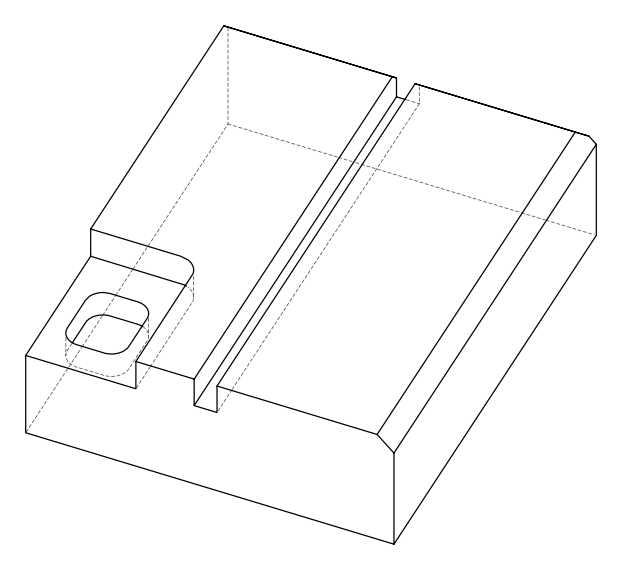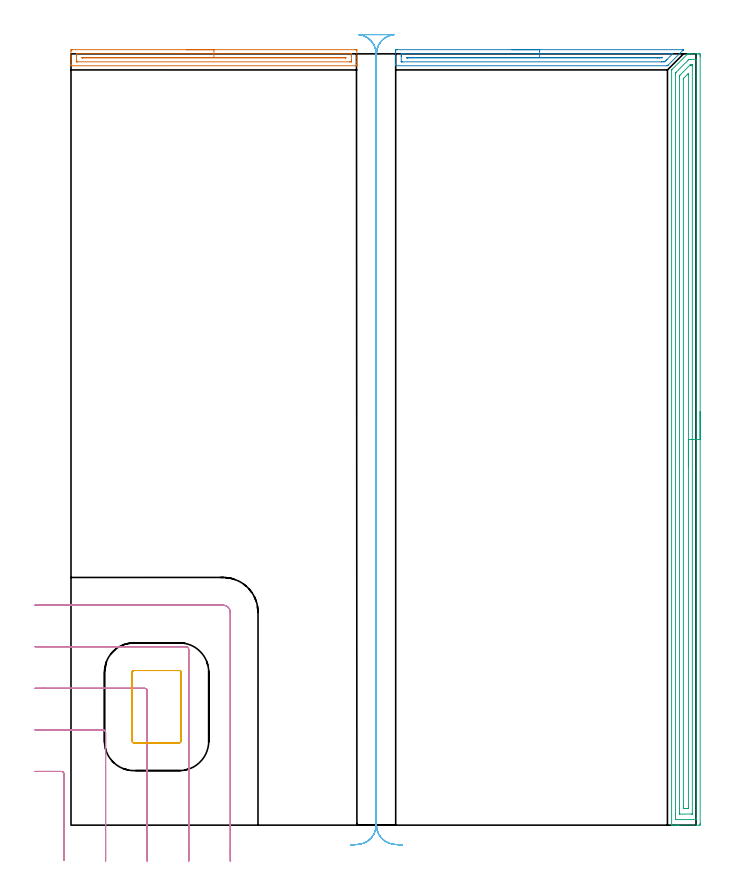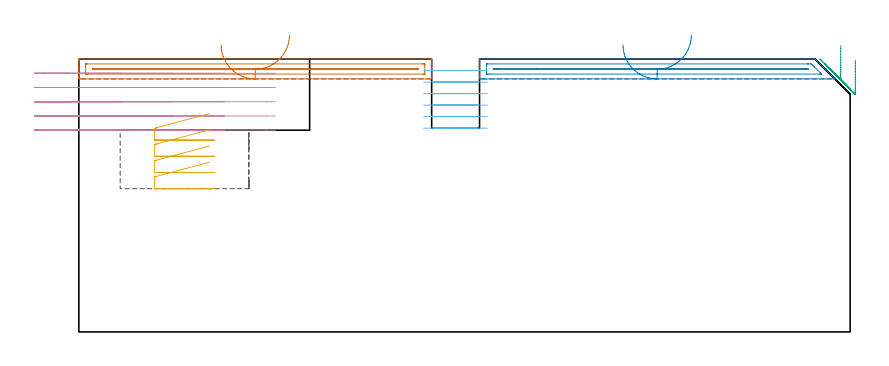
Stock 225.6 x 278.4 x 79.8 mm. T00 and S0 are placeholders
(PLAN: 6 operations, 2 tool changes, 28.7 min)
(1 AREA_MILL | FG_CHAMFER_SURFACE | UGT0205_001 | 2.62 min | 1800 mm3)
(2 AREA_MILL_1 | FG_CHAMFER_SURFACE_1 | UGT0205_001 | 2.57 min | 1871 mm3)
(3 AREA_MILL_2 | FG_CHAMFER_SURFACE_2 | UGT0205_001 | 9.09 min | 14646 mm3)
(4 MILL_CORNER_NOTCH_RECTANGULAR | CORNER_NOTCH_RECTANGULAR | UGT0201_104 | Follow Part, ap 5, ae 75% | 5.71 min | 124823 mm3)
(5 MILL_RECTANGULAR_POCKET | POCKET_RECTANGULAR_STRAIGHT | UGT0201_104 | Follow Part, ap 5, ae 75% | 1.19 min | 27996 mm3)
(6 MILL_RECTANGULAR_SLOT | SLOT_RECTANGULAR | UGT0201_131 | Follow Part, ap 3.475, ae 75% | 7.48 min | 78618 mm3)
(TOOL UGT0205_001 | Chamfer Mill 20 x 3 x 45 deg. | D20 FL50 Z2)
(TOOL UGT0201_104 | End Mill 20 mm | D20 FL22 Z2)
(TOOL UGT0201_131 | Carbide End Mill 13.9 | D13.9 FL30 Z4)
(OP 1 AREA_MILL)
G17 G21 G94 G90
T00 M6
G54
G17 G0 G90 X41.6 Y279.9 S1061 M3
G43 Z89.8 H0
Z84.
G94 G1 X41.638 Z83.128 F250.
X41.752 Z82.264
X41.941 Z81.412
X42.203 Z80.58
X42.537 Z79.774
X42.94 Z79.
X43.409 Z78.264
X43.94 Z77.572
X44.529 Z76.929
X45.172 Z76.34
X45.864 Z75.808
X46.6 Z75.34
X47.374 Z74.937
X48.18 Z74.603
X49.012 Z74.341
X49.864 Z74.152
X50.729 Z74.038
X51.6 Z74.
X102.57
X102.866 Y279.898
X103.19 Y279.894 Z74.003
X103.2 Y279.61 Z74.287
Y277. Z76.894
Y275.616 Z78.28
Y275.26 Z78.635
Y274.548 Z79.351
Y274.337 Z79.562
X103.198 Y274.217 Z79.675
X103.19 Y274.103 Z79.788
X103.017 Y274.1 Z79.8
X0.183
X0.01 Y274.103 Z79.788
X0.003 Y274.159 Z79.732
X0.001 Y274.218 Z79.674
X0. Y274.337 Z79.562
Y274.548 Z79.352
Y275.26 Z78.635
Y276.486 Z77.411
Y277. Z76.894
Y277.613 Z76.282
Y279.353 Z74.544
X0.003 Y279.61 Z74.287
X0.01 Y279.894 Z74.003
X0.334 Y279.898 Z74.
X0.63 Y279.9
X51.6
Y278.486 Z75.414
X100.782 Y278.485 Z75.415
X101.045 Y278.484 Z75.416
X101.146 Y278.481 Z75.419
X101.188 Y278.479 Z75.421
X101.191 Y278.455 Z75.445
X101.198 Y278.335 Z75.565
X101.2 Y277.87 Z76.03
Y277.463 Z76.437
Y276.13 Z77.77
X101.199 Y275.724 Z78.176
X101.196 Y275.587 Z78.313
X101.192 Y275.539 Z78.361
X101.188 Y275.52 Z78.38
X101.176 Y275.519 Z78.381
X101.098 Y275.517 Z78.383
X100.782 Y275.515 Z78.385
X100.52 Y275.514 Z78.386
X2.419 Y275.515 Z78.385
X2.156 Y275.516 Z78.384
X2.055 Y275.519 Z78.381
X2.012 Y275.521 Z78.379
X2.009 Y275.545 Z78.355
X2.003 Y275.665 Z78.235
X2.001 Y276.13 Z77.77
X2. Y276.537 Z77.363
Y277.87 Z76.03
X2.001 Y278.276 Z75.624
X2.004 Y278.413 Z75.487
X2.009 Y278.461 Z75.439
X2.012 Y278.48 Z75.42
X2.024 Y278.481 Z75.419
X2.102 Y278.483 Z75.417
X2.419 Y278.485 Z75.415
X2.68 Y278.486 Z75.414
X51.6
Y277.072 Z76.828
X98.92 Y277.071 Z76.829
X98.993 Y277.07 Z76.83
X99.066 Y277.068 Z76.832
X99.19 Y277.06 Z76.84
X99.192 Y277. Z76.9
X99.19 Y276.951 Z76.949
X99.182 Y276.935 Z76.965
X99.14 Y276.932 Z76.968
X99.066 Y276.929 Z76.971
X4.28
X4.207 Y276.93 Z76.97
X4.134 Y276.932 Z76.968
X4.01 Y276.94 Z76.96
X4.008 Y277. Z76.9
X4.01 Y277.049 Z76.851
X4.018 Y277.065 Z76.835
X4.06 Y277.068 Z76.832
X4.134 Y277.071 Z76.829
X51.6 Y277.072 Z76.828
X52.472 Z76.866
X53.337 Z76.98
X54.188 Z77.169
X55.02 Z77.432
X55.826 Z77.765
X56.6 Z78.168
X57.336 Z78.637
X58.028 Z79.168
X58.671 Z79.757
X59.261 Z80.401
X59.792 Z81.093
X60.26 Z81.828
X60.663 Z82.602
X60.997 Z83.408
X61.259 Z84.24
X61.448 Z85.092
X61.562 Z85.957
X61.6 Z86.828
G0 Z89.8
M5
M2
(OP 2 AREA_MILL_1)
G17 G21 G94 G90
T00 M6
G54
G17 G0 G90 X159.15 Y279.9 S1061 M3
G43 Z89.8 H0
Z84.
G94 G1 X159.188 Z83.128 F250.
X159.302 Z82.264
X159.491 Z81.412
X159.753 Z80.58
X160.087 Z79.774
X160.49 Z79.
X160.959 Z78.264
X161.49 Z77.572
X162.079 Z76.929
X162.722 Z76.34
X163.414 Z75.808
X164.15 Z75.34
X164.924 Z74.937
X165.73 Z74.603
X166.562 Z74.341
X167.414 Z74.152
X168.279 Z74.038
X169.15 Z74.
X220.96
X221.01 Y279.898 Z73.998
X221.069 Y279.896 Z73.996
X221.081 Y279.893 Z73.998
X221.084 Y279.891 Z73.999
X221.064 Y279.859 Z74.032
X220.978 Y279.776 Z74.12
X220.936 Y279.734 Z74.164
X215.578 Y274.378 Z79.521
X215.368 Y274.17 Z79.727
X215.295 Y274.103 Z79.789
X215.132 Y274.1 Z79.8
X117.365
X117.21 Y274.102 Z79.788
X117.203 Y274.205 Z79.687
X117.2 Y274.314 Z79.585
Y274.619 Z79.281
Y275.26 Z78.634
Y277.321 Z76.576
Y278.74 Z75.156
Y279.335 Z74.561
X117.204 Y279.61 Z74.286
X117.21 Y279.893 Z74.003
X117.516 Y279.897 Z74.001
X117.811 Y279.9 Z74.
X169.15
Y278.486 Z75.414
X216.714 Y278.485 Z75.415
X216.918
X217.183 Y278.481 Z75.419
X217.211 Y278.48 Z75.42
X217.202 Y278.463 Z75.437
X217.021 Y278.274 Z75.626
X216.918 Y278.168 Z75.732
X215.132 Y276.382 Z77.518
X214.877 Y276.13 Z77.77
X214.558 Y275.82 Z78.08
X214.239 Y275.521 Z78.379
X213.974 Y275.518 Z78.382
X213.346 Y275.515 Z78.385
X213.085 Y275.514 Z78.386
X119.597 Y275.515 Z78.385
X119.333 Y275.517 Z78.383
X119.245 Y275.52 Z78.38
X119.21 Y275.523 Z78.377
X119.208 Y275.542 Z78.358
X119.202 Y275.645 Z78.255
X119.2 Y277.387 Z76.513
Y277.87 Z76.03
X119.202 Y278.255 Z75.645
X119.207 Y278.385 Z75.515
X119.212 Y278.479 Z75.421
X119.281 Y278.48 Z75.42
X119.597 Y278.484 Z75.416
X119.858 Y278.485 Z75.415
X120.49 Y278.486 Z75.414
X169.15
Y277.072 Z76.828
X213.299 Y277.071 Z76.829
X213.346 Y277.068 Z76.832
X213.347 Y277.067 Z76.833
X213.346 Y277.05 Z76.85
X213.32 Y277.026 Z76.874
X213.289 Y277. Z76.9
X212.52 Y276.935 Z76.965
X212.453 Y276.932 Z76.968
X211.634 Y276.929 Z76.971
X211.561 Y276.928 Z76.972
X122.349
X121.455 Y276.93 Z76.97
X121.383 Y276.931 Z76.969
X121.31 Y276.935 Z76.965
X121.21 Y276.947 Z76.953
X121.207 Y277. Z76.9
Y277.044 Z76.856
X121.209 Y277.061 Z76.839
X121.237 Y277.065 Z76.835
X121.311 Y277.069 Z76.831
X121.383 Y277.071 Z76.829
X133.939 Y277.072 Z76.828
X169.15
X170.022 Z76.867
X170.887 Z76.98
X171.738 Z77.169
X172.57 Z77.432
X173.376 Z77.765
X174.15 Z78.168
X174.886 Z78.637
X175.578 Z79.168
X176.221 Z79.757
X176.811 Z80.401
X177.342 Z81.093
X177.81 Z81.828
X178.213 Z82.602
X178.547 Z83.408
X178.809 Z84.24
X178.998 Z85.092
X179.112 Z85.957
X179.15 Z86.828
G0 Z89.8
M5
M2
(OP 3 AREA_MILL_2)
G17 G21 G94 G90
T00 M6
G54
G17 G0 G90 X227.1 Y149.2 S1061 M3
G43 Z89.8 H0
Z79.5
G94 G1 Y149.162 Z78.628 F250.
Y149.048 Z77.764
Y148.859 Z76.912
Y148.597 Z76.08
Y148.263 Z75.274
Y147.86 Z74.5
Y147.392 Z73.764
Y146.86 Z73.072
Y146.271 Z72.429
Y145.628 Z71.84
Y144.936 Z71.309
Y144.2 Z70.84
Y143.426 Z70.437
Y142.62 Z70.103
Y141.788 Z69.841
Y140.937 Z69.652
Y140.072 Z69.538
Y139.2 Z69.5
Y0.627
X227.098 Y0.277 Z69.501
X227.093 Y0.01 Z69.504
X226.756 Y0. Z69.842
X219.766 Z76.829
X219.244 Z77.353
X218.892 Z77.704
X218.37 Z78.226
X218.018 Z78.577
X217.078 Z79.522
X216.938 Z79.654
X216.879 Y0.002 Z79.713
X216.803 Y0.01 Z79.788
X216.8 Y0.18 Z79.8
Y272.408
X216.803 Y272.595 Z79.789
X216.908 Y272.709 Z79.69
X222.452 Y278.253 Z74.146
X222.598 Y278.39 Z73.994
X222.738 Y278.399 Z73.855
X223.092 Y278.4 Z73.508
X223.429 Z73.17
X224.134 Z72.461
X225.361 Z71.236
X225.882 Z70.713
X226.495 Z70.1
X226.756 Y278.397 Z69.84
X227.092 Y278.39 Z69.503
X227.097 Y278.122 Z69.5
X227.1 Y277.773
Y277.421
Y139.2
X225.686 Z70.914
X225.685 Y2.415 Z70.915
X225.683 Y2.069 Z70.917
X225.681 Y2.027 Z70.919
X225.68 Y2.013 Z70.92
X225.657 Y2.01 Z70.943
X225.55 Y2.004 Z71.05
X225.414 Y2.001 Z71.186
X218.424 Y2. Z78.176
X218.264 Y2.003 Z78.336
X218.231 Y2.007 Z78.369
X218.221 Y2.01 Z78.379
X218.219 Y2.022 Z78.381
X218.216 Y2.059 Z78.384
X218.215 Y2.214 Z78.385
X218.214 Y270.621 Z78.386
X218.216 Y271.311 Z78.384
X218.22 Y271.515 Z78.38
X218.221 Y271.553 Z78.379
X218.251 Y271.589 Z78.349
X218.314 Y271.659 Z78.286
X218.411 Y271.76 Z78.189
X222.635 Y275.985 Z73.965
X222.957 Y276.295 Z73.643
X223.06 Y276.39 Z73.54
X223.261 Y276.393 Z73.339
X223.729 Y276.399 Z72.871
X225.476 Y276.4 Z71.124
X225.636 Y276.397 Z70.964
X225.669 Y276.393 Z70.931
X225.679 Y276.39 Z70.921
X225.681 Y276.379 Z70.919
X225.684 Y276.341 Z70.916
X225.685 Y276.186 Z70.915
X225.686 Y139.2 Z70.914
X224.272 Z72.328
X224.271 Y4.203 Z72.329
X224.27 Y4.065 Z72.33
X224.267 Y4.018 Z72.333
X224.264 Y4.01 Z72.336
X224.258 Y4.006 Z72.342
X224.234 Y4.003 Z72.366
X224.134 Y4.001 Z72.466
X219.766 Z76.834
X219.699 Y4.003 Z76.901
X219.647 Y4.007 Z76.953
X219.636 Y4.01 Z76.964
X219.634 Y4.025 Z76.966
X219.631 Y4.063 Z76.969
X219.629 Y4.203 Z76.971
Y4.344
Y269.867
X219.631 Y270.244 Z76.969
X219.633 Y270.432 Z76.967
X219.636 Y270.521 Z76.964
X219.721 Y270.621 Z76.879
X219.743 Y270.644 Z76.857
X219.766 Y270.666 Z76.834
X223.296 Y274.197 Z73.304
X223.469 Y274.361 Z73.131
X223.501 Y274.39 Z73.099
X223.604 Y274.394 Z72.996
X223.737 Y274.398 Z72.863
X223.936 Y274.4 Z72.664
X224.134 Y274.399 Z72.466
X224.201 Y274.397 Z72.399
X224.253 Y274.393 Z72.347
X224.264 Y274.39 Z72.336
X224.266 Y274.375 Z72.334
X224.269 Y274.337 Z72.331
X224.271 Y274.197 Z72.329
Y274.056
X224.272 Y139.2 Z72.328
X222.857 Z73.743
Y6.244
X222.856 Y6.115 Z73.744
X222.853 Y6.031 Z73.747
X222.85 Y6.012 Z73.75
X222.845 Y6.009 Z73.755
X222.819 Y6.006 Z73.781
X222.387 Y6. Z74.213
X221.505 Z75.095
X221.084 Y6.01 Z75.516
X221.049 Y6.02 Z75.551
X221.046 Y6.053 Z75.554
X221.044 Y6.1 Z75.556
X221.043 Y6.147 Z75.557
Y6.473
Y269.313
X221.044 Y269.417 Z75.556
X221.047 Y269.468 Z75.553
X221.05 Y269.489 Z75.55
X221.064 Y269.505 Z75.536
X221.276 Y269.726 Z75.324
X222.387 Y270.838 Z74.213
X222.725 Y271.169 Z73.875
X222.805 Y271.245 Z73.795
X222.851 Y271.281 Z73.749
X222.854 Y271.213 Z73.746
X222.856 Y271.162 Z73.744
X222.857 Y271.034 Z73.743
Y270.621
Y139.2
Y138.328 Z73.781
Y137.464 Z73.895
Y136.612 Z74.083
Y135.78 Z74.346
Y134.974 Z74.68
Y134.2 Z75.082
Y133.464 Z75.551
Y132.772 Z76.082
Y132.129 Z76.672
Y131.54 Z77.315
Y131.009 Z78.007
Y130.54 Z78.743
Y130.137 Z79.517
Y129.803 Z80.323
Y129.541 Z81.155
Y129.352 Z82.006
Y129.238 Z82.871
Y129.2 Z83.743
G0 Z89.8
M5
M2
(OP 4 MILL_CORNER_NOTCH_RECTANGULAR)
G17 G21 G94 G90
T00 M6
G54
G17 G0 G90 X-2.5 Y-12.682 S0 M3
G43 Z89.802 H0
Z75.641
G94 G1 Y-9.682 F250.
Y18.405 F500.
G3 X-3.495 Y19.4 R1.
G1 X-10.
X-13. F250.
G0 Z89.802
X12.5 Y-13.
Z75.641
G1 Y-10.
Y33.405 F500.
G3 X11.505 Y34.4 R1.
G1 X-10.
X-13. F250.
G0 Z89.802
X27.5 Y-13.
Z75.641
G1 Y-10.
Y48.404 F500.
G3 X26.504 Y49.4 R1.
G1 X-10.
X-13. F250.
G0 Z89.802
X42.5 Y-13.
Z75.641
G1 Y-10.
Y63.404 F500.
G3 X41.504 Y64.4 R1.
G1 X-10.
X-13. F250.
G0 Z89.802
X57.5 Y-13.
Z75.641
G1 Y-10.
Y76.8 F500.
G3 X54.9 Y79.4 R2.6
G1 X-10.
X-13. F250.
G0 Z89.802
X-2.5 Y-12.682
Z71.481
G1 Y-9.682
Y18.405 F500.
G3 X-3.495 Y19.4 R1.
G1 X-10.
X-13. F250.
G0 Z89.802
X12.5 Y-13.
Z71.481
G1 Y-10.
Y33.405 F500.
G3 X11.505 Y34.4 R1.
G1 X-10.
X-13. F250.
G0 Z89.802
X27.5 Y-13.
Z71.481
G1 Y-10.
Y48.404 F500.
G3 X26.504 Y49.4 R1.
G1 X-10.
X-13. F250.
G0 Z89.802
X42.5 Y-13.
Z71.481
G1 Y-10.
Y63.404 F500.
G3 X41.504 Y64.4 R1.
G1 X-10.
X-13. F250.
G0 Z89.802
X57.5 Y-13.
Z71.481
G1 Y-10.
Y76.8 F500.
G3 X54.9 Y79.4 R2.6
G1 X-10.
X-13. F250.
G0 Z89.802
X-2.5 Y-12.682
Z67.321
G1 Y-9.682
Y18.405 F500.
G3 X-3.495 Y19.4 R1.
G1 X-10.
X-13. F250.
G0 Z89.802
X12.5 Y-13.
Z67.321
G1 Y-10.
Y33.405 F500.
G3 X11.505 Y34.4 R1.
G1 X-10.
X-13. F250.
G0 Z89.802
X27.5 Y-13.
Z67.321
G1 Y-10.
Y48.404 F500.
G3 X26.504 Y49.4 R1.
G1 X-10.
X-13. F250.
G0 Z89.802
X42.5 Y-13.
Z67.321
G1 Y-10.
Y63.404 F500.
G3 X41.504 Y64.4 R1.
G1 X-10.
X-13. F250.
G0 Z89.802
X57.5 Y-13.
Z67.321
G1 Y-10.
Y76.8 F500.
G3 X54.9 Y79.4 R2.6
G1 X-10.
X-13. F250.
G0 Z89.802
X-2.5 Y-12.682
Z63.16
G1 Y-9.682
Y18.405 F500.
G3 X-3.495 Y19.4 R1.
G1 X-10.
X-13. F250.
G0 Z89.802
X12.5 Y-13.
Z63.16
G1 Y-10.
Y33.405 F500.
G3 X11.505 Y34.4 R1.
G1 X-10.
X-13. F250.
G0 Z89.802
X27.5 Y-13.
Z63.16
G1 Y-10.
Y48.404 F500.
G3 X26.504 Y49.4 R1.
G1 X-10.
X-13. F250.
G0 Z89.802
X42.5 Y-13.
Z63.16
G1 Y-10.
Y63.404 F500.
G3 X41.504 Y64.4 R1.
G1 X-10.
X-13. F250.
G0 Z89.802
X57.5 Y-13.
Z63.16
G1 Y-10.
Y76.8 F500.
G3 X54.9 Y79.4 R2.6
G1 X-10.
X-13. F250.
G0 Z89.802
X-2.5 Y-12.682
Z59.
G1 Y-9.682
Y18.405 F500.
G3 X-3.495 Y19.4 R1.
G1 X-10.
X-13. F250.
G0 Z89.802
X12.5 Y-13.
Z59.
G1 Y-10.
Y33.405 F500.
G3 X11.505 Y34.4 R1.
G1 X-10.
X-13. F250.
G0 Z89.802
X27.5 Y-13.
Z59.
G1 Y-10.
Y48.404 F500.
G3 X26.504 Y49.4 R1.
G1 X-10.
X-13. F250.
G0 Z89.802
X42.5 Y-13.
Z59.
G1 Y-10.
Y63.404 F500.
G3 X41.504 Y64.4 R1.
G1 X-10.
X-13. F250.
G0 Z89.802
X57.5 Y-13.
Z59.
G1 Y-10.
Y76.8 F500.
G3 X54.9 Y79.4 R2.6
G1 X-10.
X-13. F250.
G0 Z89.802
M5
M2
(OP 5 MILL_RECTANGULAR_POCKET)
G17 G21 G94 G90
T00 M6
G54
G17 G0 G90 X38.181 Y55.8 S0 M3
G43 Z89.802 H0
Z63.851
G94 G1 X22.7 Z59.703 F250.
X22.622 Z59.682
X22.433 Y55.743 Z59.629
X22.272 Y55.628 Z59.576
X22.157 Y55.467 Z59.523
X22.1 Y55.278 Z59.47
Y55.2 Z59.449
Y42.75 Z56.113
Y30.3 F500.
G3 X22.7 Y29.7 R0.6
G1 X39.1
G3 X39.7 Y30.3 R0.6
G1 Y55.2
G3 X39.1 Y55.8 R0.6
G1 X22.7
G3 X22.1 Y55.2 R0.6
G1 Y42.75
Y41.75
G0 X38.181 Y55.8 Z59.113
G1 X22.7 Z54.965 F250.
X22.622 Z54.944
X22.433 Y55.743 Z54.891
X22.272 Y55.628 Z54.838
X22.157 Y55.467 Z54.785
X22.1 Y55.278 Z54.732
Y55.2 Z54.711
Y42.75 Z51.375
Y30.3 F500.
G3 X22.7 Y29.7 R0.6
G1 X39.1
G3 X39.7 Y30.3 R0.6
G1 Y55.2
G3 X39.1 Y55.8 R0.6
G1 X22.7
G3 X22.1 Y55.2 R0.6
G1 Y42.75
Y41.75
G0 X38.181 Y55.8 Z54.375
G1 X22.7 Z50.227 F250.
X22.622 Z50.206
X22.433 Y55.743 Z50.153
X22.272 Y55.628 Z50.1
X22.157 Y55.467 Z50.047
X22.1 Y55.278 Z49.994
Y55.2 Z49.974
Y42.75 Z46.638
Y30.3 F500.
G3 X22.7 Y29.7 R0.6
G1 X39.1
G3 X39.7 Y30.3 R0.6
G1 Y55.2
G3 X39.1 Y55.8 R0.6
G1 X22.7
G3 X22.1 Y55.2 R0.6
G1 Y42.75
Y41.75
G0 X38.181 Y55.8 Z49.638
G1 X22.7 Z45.49 F250.
X22.622 Z45.469
X22.433 Y55.743 Z45.416
X22.272 Y55.628 Z45.363
X22.157 Y55.467 Z45.31
X22.1 Y55.278 Z45.257
Y55.2 Z45.236
Y42.75 Z41.9
Y30.3 F500.
G3 X22.7 Y29.7 R0.6
G1 X39.1
G3 X39.7 Y30.3 R0.6
G1 Y55.2
G3 X39.1 Y55.8 R0.6
G1 X22.7
G3 X22.1 Y55.2 R0.6
G1 Y42.75
Y41.75
G0 Z89.802
M5
M2
(OP 6 MILL_RECTANGULAR_SLOT)
G17 G21 G94 G90
T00 M6
G54
G17 G0 G90 X119.542 Y-7.198 S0 M3
G43 Z89.802 H0
Z76.435
G94 G1 X116.555 Y-6.92 F250.
G2 X110.25 Y0. R6.95 F500.
G1 Y278.4
G2 X115.321 Y285.091 R6.95
G1 X115.329 Y285.12
G3 X113.556 Y285.35 R6.95
G1 X106.849
G3 X105.074 Y285.119 R6.95
G1 X105.082 Y285.09
G2 X110.15 Y278.4 R6.95
G1 Y0.
G2 X103.845 Y-6.92 R6.95
G1 X100.858 Y-7.198 F250.
G0 X119.542 Z73.068
G1 X116.555 Y-6.92
G2 X110.25 Y0. R6.95 F500.
G1 Y278.4
G2 X116.555 Y285.32 R6.95
G1 Y285.35
X103.845
Y285.32
G2 X110.15 Y278.4 R6.95
G1 Y0.
G2 X103.845 Y-6.92 R6.95
G1 X100.858 Y-7.198 F250.
G0 X119.542 Z69.701
G1 X116.555 Y-6.92
G2 X110.25 Y0. R6.95 F500.
G1 Y278.4
G2 X116.555 Y285.32 R6.95
G1 Y285.35
X103.845
Y285.32
G2 X110.15 Y278.4 R6.95
G1 Y0.
G2 X103.845 Y-6.92 R6.95
G1 X100.858 Y-7.198 F250.
G0 X119.542 Z66.334
G1 X116.555 Y-6.92
G2 X110.25 Y0. R6.95 F500.
G1 Y278.4
G2 X116.555 Y285.32 R6.95
G1 Y285.35
X103.845
Y285.32
G2 X110.15 Y278.4 R6.95
G1 Y0.
G2 X103.845 Y-6.92 R6.95
G1 X100.858 Y-7.198 F250.
G0 X119.542 Z62.967
G1 X116.555 Y-6.92
G2 X110.25 Y0. R6.95 F500.
G1 Y278.4
G2 X116.555 Y285.32 R6.95
G1 Y285.35
X103.845
Y285.32
G2 X110.15 Y278.4 R6.95
G1 Y0.
G2 X103.845 Y-6.92 R6.95
G1 X100.858 Y-7.198 F250.
G0 X119.542 Z59.6
G1 X116.555 Y-6.92
G2 X110.25 Y0. R6.95 F500.
G1 Y278.4
G2 X116.555 Y285.32 R6.95
G1 Y285.35
X103.845
Y285.32
G2 X110.15 Y278.4 R6.95
G1 Y0.
G2 X103.845 Y-6.92 R6.95
G1 X100.858 Y-7.198 F250.
G0 Z89.802
M5
M2
